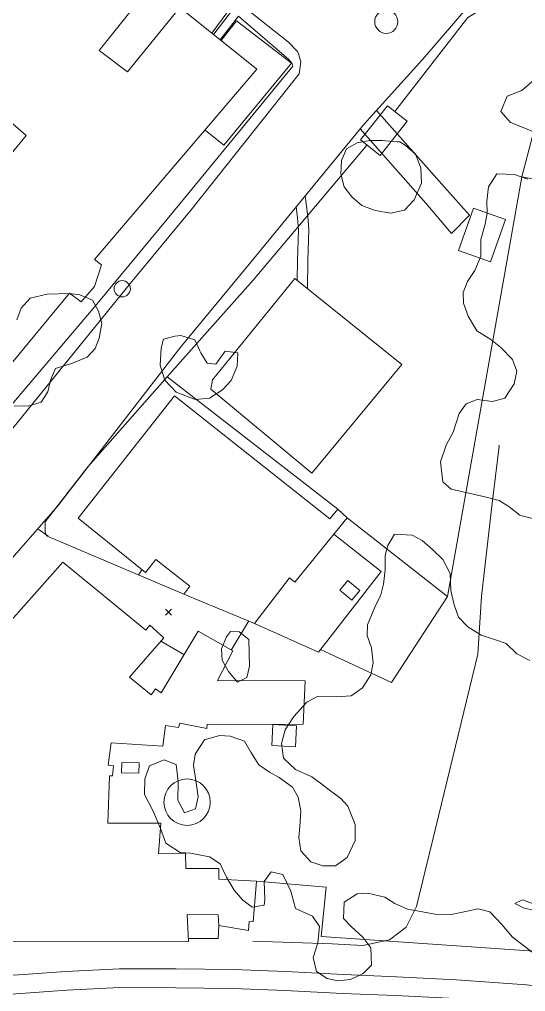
# Model space of a CAD drawing. Header units: metres. Extents: x 4652992 to 4879070, y 2074171 to 2309877.
# Drawn here: x 4653694.3 to 4653742.3, y 2307171 to 2307263.4 of the extents above; entities that cross this region are included whole.
import ezdxf

# ---------------------------------------------------------------- set-up
doc = ezdxf.new("R2010")
doc.units = ezdxf.units.M
doc.header["$MEASUREMENT"] = 0
doc.linetypes.add('DGN Style 2', pattern=[66.27138, 39.762828, -26.508552])
doc.linetypes.add('DGN Style 3', pattern=[92.779933, 66.271381, -26.508552])
for name, color, linetype, lineweight in [('Level 18', 5, 'Continuous', 0), ('Level 19', 38, 'DGN Style 3', 0), ('Level 3', 46, 'Continuous', 0), ('Level 30', 5, 'Continuous', 0), ('Level 31', 38, 'Continuous', 0), ('Level 35', 4, 'Continuous', 0), ('Level 36', 1, 'Continuous', 0), ('Level 37', 3, 'Continuous', 0), ('Level 40', 1, 'Continuous', 0), ('Level 45', 9, 'Continuous', 0), ('Level 53', 5, 'Continuous', 0), ('Level 54', 30, 'DGN Style 2', 0), ('Level 61', 4, 'Continuous', 0), ('Level 62', 4, 'Continuous', 0), ('Level 63', 3, 'Continuous', 0)]:
    doc.layers.add(name, color=color, linetype=linetype, lineweight=lineweight)

# ---------------------------------------------------------------- blocks, each defined once
blk = doc.blocks.new('POSTE_1')
at = {"layer": 'Level 61'}
blk.add_circle((-4.7e-05, -1.9e-05, -2.4e-05), 0.770001, dxfattribs=at)
blk = doc.blocks.new('AL_1')
at = {"layer": 'Level 45'}
blk.add_circle((2.1e-05, 1.3e-05, 3e-05), 1.100002, dxfattribs=at)
blk = doc.blocks.new('COTA_14')
at = {"layer": 'Level 63', "ltscale": 0.2}
for p, q in [((-1.408667, 1.419462, -0.000225), (-0.00021, -6e-05, -0.000225)), ((1.419312, 1.408397, -0.000225), (-0.00021, -6e-05, -0.000225)), ((-0.00021, -6e-05, -0.000225), (-1.419732, -1.408517, -0.000225)), ((-0.00021, -6e-05, -0.000225), (1.408247, -1.419582, -0.000225))]:
    blk.add_line(p, q, dxfattribs=at)

msp = doc.modelspace()

# ---------------------------------------------------------------- linework, layer by layer
at = {"layer": 'Level 18', "color": 30}
for points in [[(4653726.96497, 2307253.384232, 1390.776008), (4653732.588104, 2307259.612441, 1389.651008), (4653736.497165, 2307264.140832, 1389.076008), (4653738.343095, 2307265.457837, 1388.838508), (4653740.553316, 2307266.444752, 1388.788508), (4653743.122966, 2307267.318976, 1388.676008), (4653745.891968, 2307267.698705, 1388.724227)], [(4653714.378504, 2307265.558553, 1391.245084), (4653719.816759, 2307261.237996, 1390.651334), (4653720.699637, 2307260.328648, 1390.632584), (4653720.802978, 2307260.008356, 1390.582584), (4653721.008509, 2307259.350848, 1390.608822), (4653720.844006, 2307258.200163, 1390.817082)], [(4653720.844006, 2307258.200163, 1390.817082), (4653710.597097, 2307245.295387, 1392.327368), (4653704.8377, 2307238.337594, 1393.243769), (4653691.442357, 2307221.877852, 1395.323654), (4653683.558785, 2307212.859195, 1396.443668)], [(4653726.96497, 2307253.384232, 1390.776008), (4653716.249314, 2307240.324255, 1392.326008), (4653709.602187, 2307232.295228, 1393.413508), (4653697.928612, 2307217.18645, 1395.276008), (4653690.492928, 2307208.678363, 1396.301008)]]:
    msp.add_polyline3d(points, dxfattribs=at)
at = {"layer": 'Level 19', "linetype": 'DGN Style 3'}
for points in [[(4653763.03762, 2307167.887456, 1398.284524), (4653758.795656, 2307169.013949, 1398.037995), (4653753.704233, 2307170.098726, 1396.669245), (4653749.019948, 2307170.825017, 1395.762995), (4653742.434177, 2307171.681079, 1394.769245), (4653735.794276, 2307172.154052, 1394.156745), (4653730.088117, 2307172.450096, 1393.919245), (4653725.045809, 2307172.659381, 1393.925495), (4653719.57737, 2307172.942968, 1393.981745), (4653714.576227, 2307173.12193, 1394.169245), (4653709.157865, 2307173.197944, 1394.444245), (4653703.779484, 2307173.203543, 1394.862995), (4653698.677514, 2307172.948252, 1395.175495), (4653693.745763, 2307172.596635, 1395.831745), (4653690.667084, 2307172.981461, 1396.070925)], [(4653762.637873, 2307166.141344, 1398.287266), (4653758.379132, 2307167.272292, 1398.037266), (4653753.380306, 2307168.337341, 1396.668516), (4653748.767381, 2307169.052568, 1395.762266), (4653742.255044, 2307169.899084, 1394.768516), (4653735.684289, 2307170.367131, 1394.156016), (4653730.004617, 2307170.661801, 1393.918516), (4653724.962329, 2307170.871085, 1393.924766), (4653719.498998, 2307171.154408, 1393.981016), (4653714.531656, 2307171.33216, 1394.168516), (4653709.144376, 2307171.407738, 1394.443516), (4653703.823314, 2307171.413277, 1394.862266), (4653698.785916, 2307171.161217, 1395.174766), (4653693.918543, 2307170.814191, 1395.831016), (4653690.755953, 2307170.426144, 1396.212642)]]:
    msp.add_polyline3d(points, dxfattribs=at)
at = {"layer": 'Level 3'}
msp.add_polyline3d([(4653716.438766, 2307175.832843, 1392.929132), (4653723.980071, 2307175.569302, 1392.929132), (4653726.907167, 2307175.409336, 1392.579132), (4653729.418724, 2307175.94653, 1392.116632), (4653731.017003, 2307177.164664, 1391.891632), (4653731.991711, 2307179.129921, 1391.766632), (4653734.369868, 2307188.872907, 1390.241632), (4653737.800089, 2307203.092282, 1388.966632), (4653738.174931, 2307208.581753, 1388.716632), (4653739.147068, 2307217.155199, 1388.641632), (4653739.843636, 2307222.840962, 1388.641632), (4653739.814995, 2307222.957236, 1388.641632)], dxfattribs=at)
at = {"layer": 'Level 30', "color": 1}
for points in [[(4653706.649318, 2307266.474287, 1396.288884), (4653701.838068, 2307260.423955, 1395.732634), (4653704.55088, 2307258.399324, 1394.882634), (4653709.514917, 2307264.520256, 1394.820134), (4653716.819148, 2307258.648133, 1394.879509)], [(4653716.819148, 2307258.648133, 1394.879509), (4653701.414603, 2307240.564931, 1396.435759), (4653702.079164, 2307240.085525, 1396.404509), (4653701.407137, 2307238.024795, 1396.404509), (4653700.133875, 2307236.552041, 1396.404509), (4653699.022976, 2307237.39414, 1398.960759), (4653689.887772, 2307226.333316, 1398.798259)], [(4653689.739594, 2307246.079065, 1397.920134), (4653694.925948, 2307252.343087, 1396.488884), (4653689.570236, 2307257.000119, 1396.757634)], [(4653730.603234, 2307230.59895, 1393.087857), (4653722.058388, 2307220.276814, 1393.000357), (4653712.446635, 2307228.264273, 1392.744107), (4653712.611739, 2307229.157253, 1392.725357), (4653720.43416, 2307238.787232, 1393.269107), (4653730.603234, 2307230.59895, 1393.087857)], [(4653716.61733, 2307206.015868, 1398.237857), (4653709.879082, 2307208.775835, 1398.387857), (4653710.471366, 2307209.564117, 1398.337857), (4653707.228516, 2307212.079923, 1398.194107), (4653706.249127, 2307210.858627, 1398.181607), (4653699.844763, 2307216.005561, 1398.187857), (4653709.010101, 2307227.627651, 1398.525357), (4653723.763483, 2307215.93779, 1398.262857), (4653724.520676, 2307216.848335, 1398.262857), (4653725.397246, 2307216.03173, 1398.250357), (4653720.432624, 2307209.927984, 1398.644107), (4653719.93813, 2307210.32953, 1398.637857), (4653716.61733, 2307206.015868, 1398.237857)], [(4653692.198969, 2307204.853586, 1400.237857), (4653698.385231, 2307211.829774, 1400.056607), (4653706.278594, 2307205.374504, 1400.056607), (4653706.64452, 2307205.828175, 1398.156607), (4653708.000219, 2307204.65017, 1397.744107), (4653704.71666, 2307200.90319, 1397.819107), (4653706.789076, 2307199.214844, 1397.794107), (4653707.194849, 2307199.780784, 1397.794107), (4653707.727882, 2307199.422798, 1397.856607), (4653711.242695, 2307205.280114, 1397.181607), (4653714.542519, 2307203.392081, 1397.075357), (4653713.097345, 2307200.598335, 1396.250357), (4653721.399058, 2307200.542541, 1396.025357), (4653721.234831, 2307196.426286, 1396.412857), (4653712.120955, 2307196.406182, 1396.506607), (4653712.063296, 2307196.040996, 1396.550357), (4653709.496663, 2307196.548412, 1397.275357), (4653709.385155, 2307196.128463, 1397.275357), (4653708.138802, 2307196.305622, 1394.487857), (4653707.90446, 2307194.358463, 1394.481607), (4653702.97516, 2307194.661085, 1397.456607), (4653702.712069, 2307192.531285, 1397.650357), (4653703.216651, 2307192.49148, 1397.650357), (4653703.127066, 2307191.544791, 1397.650357), (4653702.839616, 2307191.546046, 1397.650357), (4653702.682894, 2307187.033102, 1395.987857), (4653707.70167, 2307187.047878, 1395.381607), (4653707.487948, 2307184.119631, 1401.687857), (4653710.038185, 2307184.184935, 1399.419107), (4653710.08304, 2307182.725041, 1399.600357), (4653713.225253, 2307182.743119, 1399.600357), (4653713.219628, 2307181.715179, 1396.300357), (4653716.79531, 2307181.534455, 1395.844107), (4653716.474028, 2307177.670441, 1395.862857), (4653716.098669, 2307177.706325, 1395.862857), (4653716.031956, 2307176.828473, 1395.862857), (4653713.209503, 2307177.302495, 1398.656607), (4653713.16023, 2307178.330064, 1398.944107), (4653710.191646, 2307178.351588, 1401.081607), (4653710.317932, 2307175.787597, 1401.100357)], [(4653710.317932, 2307175.787597, 1401.100357), (4653692.262979, 2307175.761289, 1401.212857)]]:
    msp.add_polyline3d(points, dxfattribs=at)
at = {"layer": 'Level 31', "extrusion": (-0.0089477556384643, -0.008842100261717, 0.9999208743355626)}
msp.add_circle((4653536.364415, 2306742.968944, -60645.996914), 2.202888, dxfattribs=at)
at = {"layer": 'Level 31'}
for points in [[(4653731.09905, 2307253.717505, 1393.769107), (4653728.546539, 2307250.474062, 1393.775357), (4653726.676438, 2307251.945785, 1393.769107), (4653729.228963, 2307255.189219, 1393.762857)], [(4653739.031827, 2307240.343818, 1391.712857), (4653740.455627, 2307244.369023, 1391.675357), (4653737.390394, 2307245.453261, 1391.669107), (4653735.966526, 2307241.42808, 1391.706607)], [(4653725.844064, 2307208.227616, 1396.26942), (4653724.71135, 2307209.182616, 1396.29442), (4653725.479167, 2307210.093316, 1396.272545), (4653726.611586, 2307209.137966, 1396.247554)], [(4653720.490137, 2307194.287772, 1392.728482), (4653718.24405, 2307194.402797, 1392.828482), (4653718.34675, 2307196.408218, 1392.722232), (4653720.592838, 2307196.293192, 1392.709732)], [(4653705.615332, 2307191.775156, 1394.878482), (4653703.955473, 2307191.825246, 1395.006607), (4653703.985247, 2307192.811889, 1395.006607), (4653705.645106, 2307192.761799, 1394.878482)]]:
    msp.add_3dface(points, dxfattribs=at)
at = {"layer": 'Level 35'}
for p, q in [((4653724.520676, 2307216.848336, 1395.284732), (4653708.30832, 2307229.436557, 1395.084732)), ((4653705.568638, 2307210.618672, 1398.018511), (4653705.928529, 2307211.116279, 1398.18192)), ((4653709.902907, 2307203.047403, 1396.48192), (4653707.703249, 2307204.311288, 1396.48192))]:
    msp.add_line(p, q, dxfattribs=at)
at = {"layer": 'Level 35', "elevation": 1398.665982, "flags": 128}
msp.add_lwpolyline([(4653713.209503, 2307177.302495), (4653713.157441, 2307176.065174), (4653710.30379, 2307176.074714)], dxfattribs=at)
at = {"layer": 'Level 35'}
for points in [[(4653709.643226, 2307264.417104, 1392.905962), (4653711.125189, 2307266.21426, 1392.824712), (4653713.962713, 2307264.00771, 1392.730962), (4653712.536961, 2307262.090731, 1392.849712)], [(4653713.423953, 2307261.377647, 1392.849712), (4653714.885071, 2307263.261876, 1392.562212), (4653720.115744, 2307259.227462, 1391.949712), (4653713.686528, 2307251.428438, 1392.512212), (4653711.904087, 2307252.878404, 1392.512212)], [(4653774.503804, 2307220.424279, 1397.047232), (4653778.205358, 2307235.063494, 1396.347232), (4653765.112606, 2307237.141136, 1395.622232), (4653762.198216, 2307244.912748, 1394.647232), (4653748.524243, 2307247.210701, 1393.922232), (4653742.00164, 2307248.416768, 1391.672232)], [(4653708.782327, 2307229.973527, 1395.234732), (4653700.758306, 2307220.883664, 1396.634732), (4653696.728065, 2307215.668588, 1397.297232), (4653696.722583, 2307214.698615, 1397.234732), (4653696.859223, 2307214.342193, 1397.272232), (4653709.879082, 2307208.775835, 1398.387857)], [(4653722.866992, 2307203.526726, 1394.409732), (4653729.611385, 2307200.393455, 1394.309732), (4653734.935709, 2307208.574742, 1394.147232), (4653725.397246, 2307216.03173, 1394.209732)], [(4653724.144075, 2307214.491022, 1397.55067), (4653728.643001, 2307210.956064, 1397.60067), (4653722.685315, 2307203.293046, 1397.62567), (4653716.61733, 2307206.015868, 1397.60692)]]:
    msp.add_polyline3d(points, dxfattribs=at)
at = {"layer": 'Level 36', "extrusion": (-0.3662215550151549, 0.4552744938392428, 0.8115459986357539), "elevation": -652733.211319, "flags": 128}
msp.add_lwpolyline([(-5072303.114441, 908993.637161), (-5072286.619003, 908997.61636), (-5072275.223029, 908999.969649)], dxfattribs=at)
at = {"layer": 'Level 36'}
msp.add_polyline3d([(4653742.00164, 2307248.416768, 1391.672232), (4653746.657228, 2307266.233357, 1390.797232), (4653742.928246, 2307266.284999, 1390.809732), (4653739.632565, 2307265.232782, 1390.834732), (4653736.856325, 2307263.569901, 1390.872232), (4653729.91533, 2307254.649064, 1391.359732)], dxfattribs=at)
at = {"layer": 'Level 37'}
msp.add_line((4653734.935708, 2307208.574742, 1392.95901), (4653742.00164, 2307248.416768, 1391.672232), dxfattribs=at)
msp.add_polyline3d([(4653749.115251, 2307174.479094, 1396.597232), (4653722.921858, 2307176.274263, 1395.422232), (4653723.393078, 2307180.949406, 1395.097232), (4653716.79531, 2307181.534455, 1395.097232)], dxfattribs=at)
at = {"layer": 'Level 40', "color": 3}
for points in [[(4653743.106112, 2307252.719092, 1392.390982), (4653742.132562, 2307253.11312, 1392.378482), (4653740.906254, 2307253.594464, 1392.378482), (4653740.000464, 2307254.643909, 1392.303482), (4653740.602017, 2307256.085068, 1392.153482), (4653741.983283, 2307256.641259, 1392.065982), (4653743.135649, 2307257.628304, 1392.053482)], [(4653730.898749, 2307251.450342, 1399.940982), (4653731.894673, 2307250.569826, 1400.103482), (4653732.386236, 2307249.273983, 1400.140982), (4653732.463605, 2307247.835928, 1400.140982), (4653731.773507, 2307246.259616, 1400.115982), (4653730.864666, 2307245.271202, 1400.078482), (4653729.54218, 2307244.970772, 1400.040982), (4653728.078427, 2307245.23975, 1399.978482), (4653726.796442, 2307245.706411, 1399.915982), (4653725.84047, 2307246.523823, 1399.865982), (4653725.132044, 2307247.46965, 1399.815982), (4653724.789582, 2307248.703124, 1399.765982), (4653724.863742, 2307249.971092, 1399.715982), (4653725.339406, 2307251.08967, 1399.678482), (4653726.341285, 2307251.654108, 1399.653482), (4653727.568748, 2307251.896863, 1399.653482), (4653728.737719, 2307251.885729, 1399.640982), (4653730.127417, 2307251.768348, 1399.628482), (4653730.397367, 2307251.757492, 1399.628482), (4653730.898749, 2307251.450342, 1399.940982)], [(4653743.111788, 2307215.939691, 1397.565982), (4653741.804699, 2307216.30603, 1397.790982), (4653740.763206, 2307217.119281, 1397.740982), (4653739.830349, 2307217.691631, 1397.240982), (4653738.465733, 2307218.044864, 1396.753482), (4653737.089491, 2307218.347148, 1396.640982), (4653735.273677, 2307218.754562, 1396.540982), (4653734.479128, 2307219.455023, 1396.415982), (4653734.25967, 2307221.361188, 1396.128482), (4653734.812718, 2307222.948272, 1396.003482), (4653735.477006, 2307224.186372, 1395.978482), (4653736.044889, 2307225.957962, 1395.903482), (4653736.716991, 2307226.871815, 1395.940982), (4653737.735651, 2307227.272945, 1396.115982), (4653739.192674, 2307227.085665, 1396.240982), (4653740.386522, 2307227.418032, 1396.265982), (4653741.26669, 2307228.765691, 1396.228482), (4653741.514055, 2307229.96918, 1396.053482), (4653741.114387, 2307231.085632, 1395.815982), (4653740.013366, 2307232.235499, 1395.503482), (4653739.063675, 2307232.973065, 1394.978482), (4653737.726126, 2307233.803393, 1394.278482), (4653736.895908, 2307235.184007, 1393.815982), (4653736.441921, 2307236.42091, 1393.503482), (4653736.43011, 2307237.444601, 1393.390982), (4653736.835222, 2307238.502903, 1393.228482), (4653737.530576, 2307239.518655, 1393.090982), (4653738.114689, 2307240.88339, 1393.553482), (4653738.09567, 2307242.472967, 1393.915982), (4653738.51041, 2307243.93194, 1394.190982), (4653738.697038, 2307244.988766, 1394.040982), (4653738.656766, 2307246.126723, 1393.840982), (4653738.829768, 2307247.482322, 1393.503482), (4653739.603299, 2307248.72116, 1393.190982), (4653741.307872, 2307248.66273, 1393.315982), (4653742.56585, 2307248.200677, 1393.853482)], [(4653699.00159, 2307237.343459, 1400.236778), (4653700.003458, 2307237.211086, 1400.124278), (4653701.217486, 2307236.70703, 1399.999278), (4653701.79449, 2307235.686438, 1399.899278), (4653702.086563, 2307234.493178, 1399.811778), (4653701.844274, 2307233.106597, 1399.674278), (4653701.453144, 2307232.13007, 1399.611778), (4653700.719376, 2307231.315656, 1399.549278), (4653699.302404, 2307230.717975, 1399.524278), (4653697.691329, 2307230.220168, 1399.474278), (4653697.21913, 2307229.129263, 1399.449278), (4653696.958785, 2307228.014491, 1399.411778), (4653696.324142, 2307227.042646, 1399.411778), (4653695.114876, 2307226.636084, 1399.461778), (4653693.762684, 2307226.664911, 1399.524278)], [(4653694.040574, 2307234.837344, 1399.911778), (4653694.435547, 2307235.9467, 1399.911778), (4653695.287961, 2307236.920013, 1399.886778), (4653696.895193, 2307237.28499, 1399.824278), (4653699.00159, 2307237.343459, 1400.236778)], [(4653707.728524, 2307232.147302, 1399.035658), (4653707.62637, 2307230.534259, 1398.960658), (4653708.085827, 2307229.109094, 1398.960658), (4653709.156355, 2307227.967356, 1398.960658), (4653710.956793, 2307227.268544, 1398.873158), (4653712.322748, 2307227.398369, 1398.848158), (4653713.57224, 2307228.20028, 1398.760658), (4653714.37677, 2307229.08171, 1398.685658), (4653714.940088, 2307230.450298, 1398.573158), (4653715.017084, 2307231.720386, 1398.423158), (4653713.825339, 2307231.871042, 1398.335658), (4653712.93809, 2307230.633574, 1398.310658), (4653712.113828, 2307230.723231, 1398.310658), (4653711.496364, 2307231.702981, 1398.285658), (4653711.40859, 2307231.911868, 1398.285658), (4653710.937986, 2307232.937044, 1398.273158), (4653709.592803, 2307233.36597, 1398.260658), (4653709.034909, 2307233.311423, 1398.260658), (4653707.955241, 2307233.00579, 1398.260658), (4653707.728524, 2307232.147302, 1399.035658)], [(4653743.378774, 2307174.450166, 1396.853482), (4653742.265522, 2307175.307444, 1396.728482), (4653741.106369, 2307176.202565, 1396.603482), (4653740.100359, 2307177.410304, 1396.653482), (4653738.959251, 2307178.623488, 1396.803482), (4653737.847393, 2307178.889405, 1396.853482), (4653736.504216, 2307178.619618, 1396.878482), (4653735.27028, 2307178.350569, 1396.953482), (4653733.726664, 2307178.397369, 1397.015982), (4653732.545652, 2307178.599231, 1397.015982), (4653731.131926, 2307178.856749, 1397.015982), (4653729.917245, 2307179.389043, 1397.178482), (4653728.970157, 2307180.018526, 1397.328482), (4653727.367014, 2307180.401941, 1397.340982), (4653726.34054, 2307180.325059, 1397.165982), (4653725.125439, 2307179.541072, 1396.790982), (4653725.041029, 2307177.976231, 1396.715982), (4653725.798094, 2307177.231005, 1396.703482), (4653726.876467, 2307176.220879, 1396.703482), (4653727.652971, 2307175.202355, 1396.703482), (4653727.712078, 2307173.54946, 1396.703482), (4653726.933944, 2307172.768426, 1396.653482), (4653725.707821, 2307172.17513, 1396.540982), (4653724.508765, 2307172.058928, 1396.440982), (4653723.494523, 2307172.274635, 1396.365982), (4653722.501534, 2307172.941961, 1396.340982), (4653722.180042, 2307174.281501, 1396.315982), (4653722.603199, 2307175.657866, 1396.303482), (4653722.76518, 2307177.204154, 1396.278482), (4653722.123775, 2307178.217233, 1396.240982), (4653720.486962, 2307178.931079, 1396.240982), (4653720.068459, 2307180.56247, 1396.353482), (4653719.284747, 2307182.146881, 1396.590982), (4653718.198747, 2307182.406614, 1396.678482), (4653717.526645, 2307181.492761, 1396.853482), (4653717.574126, 2307179.788917, 1397.128482), (4653717.535432, 2307179.260873, 1397.190982), (4653716.370651, 2307179.055879, 1397.615982), (4653715.486904, 2307179.723944, 1397.853482), (4653714.667103, 2307180.672228, 1398.003482), (4653713.942918, 2307181.920024, 1398.090982), (4653713.353832, 2307183.162373, 1397.978482), (4653712.334986, 2307183.835883, 1397.803482), (4653710.533403, 2307184.186164, 1397.440982), (4653709.541809, 2307184.262129, 1397.303482), (4653708.184216, 2307185.124115, 1397.140982), (4653707.687537, 2307186.532419, 1397.040982), (4653706.972979, 2307188.180885, 1396.878482), (4653706.16341, 2307189.77148, 1396.728482), (4653706.172853, 2307191.246791, 1396.590982), (4653706.618658, 2307192.483415, 1396.515982), (4653708.005737, 2307193.065081, 1396.453482), (4653709.154473, 2307192.60229, 1396.390982), (4653709.360306, 2307190.994898, 1396.378482), (4653709.306961, 2307189.207708, 1396.353482), (4653709.965201, 2307188.029414, 1396.465982), (4653711.003906, 2307188.398885, 1396.553482), (4653711.239645, 2307189.551425, 1396.528482), (4653711.04223, 2307191.076209, 1396.378482), (4653710.821562, 2307192.499094, 1396.215982), (4653710.96229, 2307193.593763, 1396.040982), (4653711.848271, 2307194.966896, 1395.615982), (4653713.278042, 2307195.377163, 1395.353482), (4653714.295494, 2307195.295014, 1395.290982), (4653715.662714, 2307194.833698, 1395.140982), (4653716.240778, 2307193.782039, 1395.315982), (4653717.002447, 2307192.579009, 1395.603482), (4653718.015479, 2307191.880024, 1396.015982), (4653718.934105, 2307191.364807, 1396.465982), (4653720.196687, 2307190.444949, 1396.640982), (4653720.74629, 2307189.507557, 1396.678482), (4653720.996024, 2307188.212044, 1396.703482), (4653720.897383, 2307186.704336, 1396.690982), (4653720.82581, 2307185.673723, 1396.715982), (4653720.997973, 2307184.396762, 1396.865982), (4653721.96129, 2307183.360424, 1397.215982), (4653723.101609, 2307182.98024, 1397.490982), (4653724.303269, 2307182.988359, 1397.765982), (4653725.409129, 2307183.771607, 1397.953482), (4653726.160616, 2307185.391826, 1398.028482), (4653726.155828, 2307186.924271, 1397.953482), (4653725.45871, 2307188.649161, 1397.840982), (4653724.759172, 2307189.407493, 1397.778482), (4653723.849568, 2307190.081742, 1397.715982), (4653722.879833, 2307190.850966, 1397.628482), (4653722.062031, 2307191.449529, 1397.528482), (4653720.502789, 2307192.144823, 1397.328482), (4653719.352659, 2307193.198976, 1397.128482), (4653719.152035, 2307194.590203, 1396.903482), (4653719.506038, 2307195.902513, 1396.665982), (4653720.337096, 2307197.154458, 1396.540982), (4653721.57666, 2307198.523621, 1396.540982), (4653722.59853, 2307199.058308, 1396.790982), (4653724.366443, 2307199.038459, 1397.253482), (4653725.77817, 2307199.130662, 1397.828482), (4653726.852359, 2307199.89462, 1398.240982), (4653727.651747, 2307201.127274, 1398.578482), (4653727.881672, 2307202.254339, 1398.740982), (4653727.718532, 2307203.690331, 1398.828482), (4653727.304633, 2307204.863917, 1398.840982), (4653727.344536, 2307205.87524, 1398.740982), (4653728.030078, 2307207.56496, 1398.428482), (4653728.593542, 2307208.719714, 1397.890982), (4653728.851929, 2307209.732513, 1397.378482), (4653728.999075, 2307211.094296, 1396.515982), (4653729.011121, 2307212.461525, 1395.678482), (4653729.257882, 2307213.423374, 1395.440982), (4653729.907335, 2307214.476968, 1395.165982), (4653731.580237, 2307214.399248, 1394.965982), (4653732.52472, 2307213.877847, 1394.903482), (4653733.502873, 2307213.026014, 1394.903482), (4653734.48363, 2307212.0661, 1394.878482), (4653735.196189, 2307210.767355, 1394.915982), (4653735.261109, 2307209.139935, 1395.078482), (4653735.576788, 2307207.77492, 1395.353482), (4653735.96483, 2307206.607518, 1396.090982), (4653736.873829, 2307205.691631, 1396.353482), (4653738.139619, 2307204.90533, 1396.890982), (4653739.305796, 2307204.518962, 1397.203482), (4653740.517873, 2307204.094751, 1397.453482), (4653741.524487, 2307203.128653, 1397.665982), (4653742.76763, 2307202.482093, 1398.090982)], [(4653715.140175, 2307205.202409, 1396.687352), (4653716.06106, 2307204.493847, 1396.724852), (4653716.098206, 2307203.170291, 1396.568602), (4653716.120084, 2307201.958819, 1396.437352), (4653715.880626, 2307200.864176, 1396.437352), (4653714.97342, 2307200.444549, 1396.543602), (4653714.143901, 2307201.429389, 1396.762352), (4653713.519158, 2307202.527801, 1396.999852), (4653713.480588, 2307203.607741, 1397.037352), (4653713.935992, 2307204.745514, 1397.043602), (4653714.323916, 2307205.235351, 1397.024852), (4653715.140175, 2307205.202409, 1396.687352)], [(4653743.3592, 2307179.263663, 1400.528482), (4653742.049508, 2307179.738085, 1399.903482), (4653741.344342, 2307179.396303, 1398.865982), (4653742.228694, 2307178.969878, 1398.240982), (4653743.909408, 2307178.56791, 1397.915982)]]:
    msp.add_polyline3d(points, dxfattribs=at)
at = {"layer": 'Level 53', "color": 212, "extrusion": (-0.5943063785957606, -0.5580051335308803, 0.5791633615082858), "elevation": -4052392.940759, "flags": 128}
msp.add_lwpolyline([(1503399.0261, 2880710.490027), (1503408.435626, 2880709.984023), (1503412.202967, 2880709.61602)], dxfattribs=at)
at = {"layer": 'Level 53', "color": 212}
msp.add_polyline3d([(4653728.174555, 2307254.723975, 1390.53401), (4653734.636418, 2307247.446582, 1390.396107), (4653737.020371, 2307244.799973, 1390.096107), (4653735.302461, 2307243.050137, 1390.108773)], dxfattribs=at)
at = {"layer": 'Level 54'}
for p, q in [((4653712.752987, 2307261.968378, 1392.446507), (4653714.431296, 2307264.172041, 1391.458778)), ((4653713.354377, 2307261.433582, 1392.37683), (4653715.076972, 2307263.678189, 1391.362301))]:
    msp.add_line(p, q, dxfattribs=at)
at = {"layer": 'Level 54', "linetype": 'Continuous'}
for points in [[(4653715.076973, 2307263.678189, 1391.362302), (4653719.874574, 2307259.562187, 1390.868028), (4653720.183182, 2307259.194907, 1390.730528), (4653720.235707, 2307258.955339, 1390.705528), (4653709.653973, 2307246.045401, 1392.005528), (4653701.79567, 2307236.534731, 1393.418028), (4653691.422937, 2307224.328524, 1395.548499)], [(4653721.632451, 2307237.822351, 1390.853482), (4653721.667279, 2307240.472352, 1390.853482), (4653721.760467, 2307243.433918, 1391.253482), (4653721.669778, 2307244.649119, 1391.490982), (4653721.414922, 2307246.619971, 1391.578812)], [(4653720.656798, 2307238.60796, 1390.835167), (4653720.68159, 2307240.494335, 1390.835167), (4653720.773418, 2307243.412676, 1391.235167), (4653720.688606, 2307244.549142, 1391.472667), (4653720.556164, 2307245.573338, 1391.70303)]]:
    msp.add_polyline3d(points, dxfattribs=at)
at = {"layer": 'Level 62'}
for p, q in [((4653696.991109, 2307214.285808, 1395.474852), (4653696.023096, 2307215.006113, 1395.468602)), ((4653716.056327, 2307206.245654, 1394.91553), (4653714.390215, 2307203.479224, 1394.91553))]:
    msp.add_line(p, q, dxfattribs=at)

# ---------------------------------------------------------------- block references
at = {"layer": 'Level 45'}
msp.add_blockref('AL_1', (4653729.12075, 2307263.1604, 1389.86635), dxfattribs=at)
at = {"layer": 'Level 61'}
msp.add_blockref('POSTE_1', (4653704.04055, 2307237.80165, 1393.13675), dxfattribs=at)
at = {"layer": 'Level 63', "ltscale": 0.2, "xscale": 0.2, "yscale": 0.2, "zscale": 0.2}
msp.add_blockref('COTA_14', (4653708.43095, 2307207.08, 1395.30615), dxfattribs=at)

doc.saveas('drawing.dxf')
